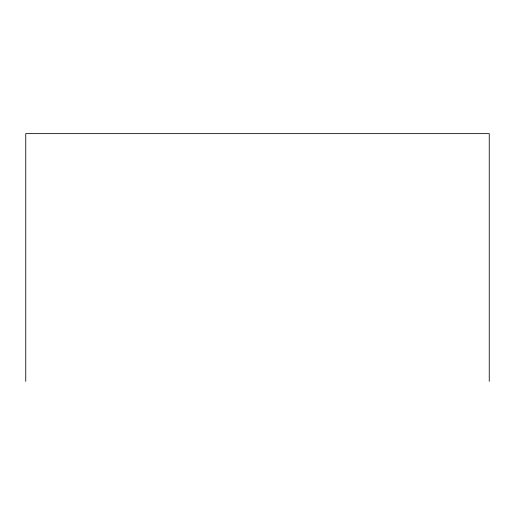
<?xml version="1.0" encoding="UTF-8"?>
<svg xmlns="http://www.w3.org/2000/svg" width="515" height="515" viewBox="0 0 515 515"><rect width="100%" height="100%" fill="white"/><g stroke="black" fill="none" stroke-linecap="round" stroke-linejoin="round"><path stroke-width="0.77" d="M489.25 381.364L489.25 133.636L25.75 133.636L25.75 381.364"/></g></svg>
